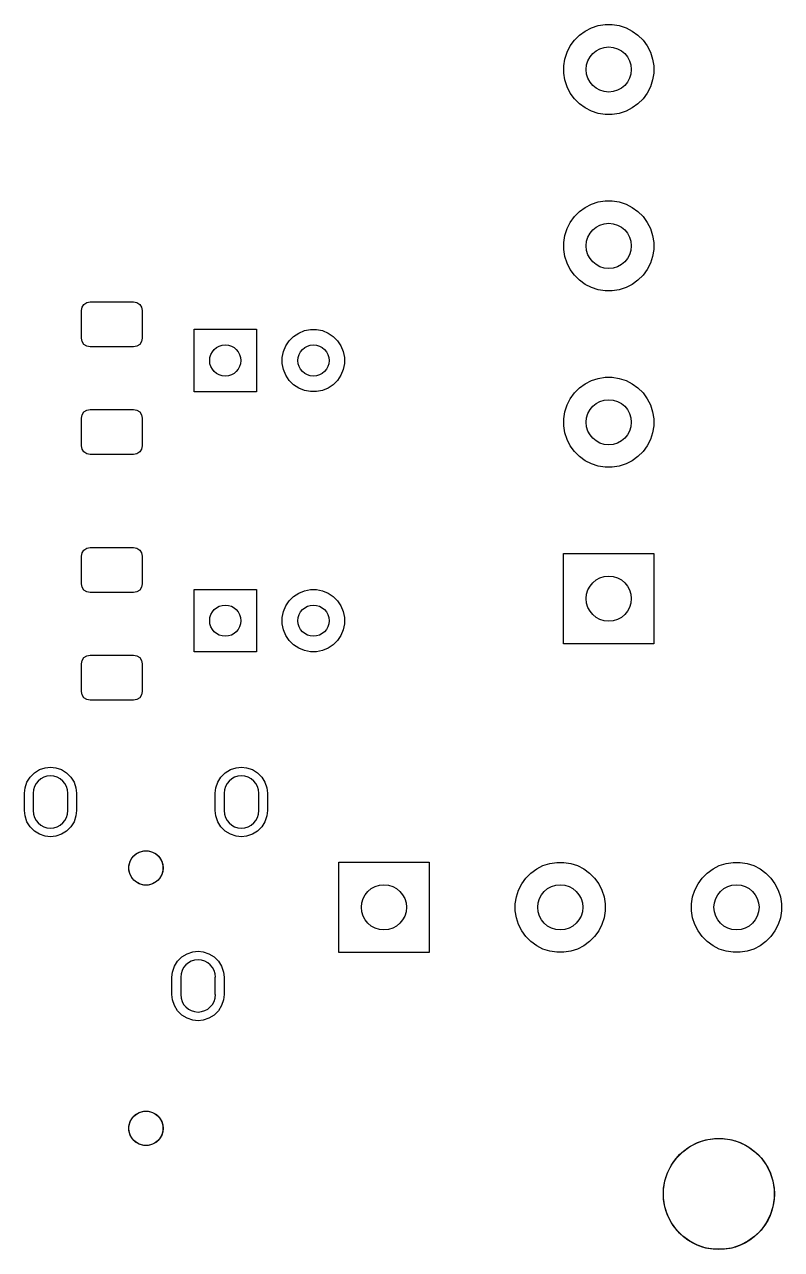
# Model space of a CAD drawing. Extents: x 2.33 to 6.14, y -4.79 to -1.74.
# Drawn here: x 5.277 to 6.136, y -4.733 to -3.344 of the extents above; entities that cross this region are included whole.
import ezdxf

# ---------------------------------------------------------------- set-up
doc = ezdxf.new("R2010")
doc.units = 0
doc.header["$MEASUREMENT"] = 0
doc.layers.add('BLACK', color=7, linetype='CONTINUOUS')
doc.layers.add('WHITE', color=7, linetype='CONTINUOUS')

msp = doc.modelspace()

# ---------------------------------------------------------------- linework, layer by layer
at = {"layer": 'BLACK', "linetype": 'CONTINUOUS'}
for p, q in [((5.9204, -3.3477), (5.9281, -3.3452)), ((5.9281, -3.3452), (5.936, -3.344)), ((5.936, -3.344), (5.944, -3.344)), ((5.944, -3.344), (5.9519, -3.3452)), ((5.9519, -3.3452), (5.9596, -3.3477)), ((5.9011, -3.3618), (5.9068, -3.3561)), ((5.9068, -3.3561), (5.9133, -3.3514)), ((5.9133, -3.3514), (5.9204, -3.3477)), ((5.9596, -3.3477), (5.9667, -3.3514)), ((5.9667, -3.3514), (5.9732, -3.3561)), ((5.9732, -3.3561), (5.9789, -3.3618)), ((5.8927, -3.3754), (5.8964, -3.3683)), ((5.8964, -3.3683), (5.9011, -3.3618)), ((5.9789, -3.3618), (5.9836, -3.3683)), ((5.9836, -3.3683), (5.9873, -3.3754)), ((5.889, -3.391), (5.8902, -3.3831)), ((5.8902, -3.3831), (5.8927, -3.3754)), ((5.9873, -3.3754), (5.9898, -3.3831)), ((5.9898, -3.3831), (5.991, -3.391)), ((5.889, -3.399), (5.889, -3.391)), ((5.8902, -3.4069), (5.889, -3.399)), ((5.991, -3.399), (5.9898, -3.4069)), ((5.991, -3.391), (5.991, -3.399)), ((5.8927, -3.4146), (5.8902, -3.4069)), ((5.8964, -3.4217), (5.8927, -3.4146)), ((5.9873, -3.4146), (5.9836, -3.4217)), ((5.9898, -3.4069), (5.9873, -3.4146)), ((5.9011, -3.4282), (5.8964, -3.4217)), ((5.9068, -3.4339), (5.9011, -3.4282)), ((5.9789, -3.4282), (5.9732, -3.4339)), ((5.9836, -3.4217), (5.9789, -3.4282)), ((5.9133, -3.4386), (5.9068, -3.4339)), ((5.9204, -3.4423), (5.9133, -3.4386)), ((5.9281, -3.4448), (5.9204, -3.4423)), ((5.9596, -3.4423), (5.9519, -3.4448)), ((5.9667, -3.4386), (5.9596, -3.4423)), ((5.9732, -3.4339), (5.9667, -3.4386)), ((5.936, -3.446), (5.9281, -3.4448)), ((5.944, -3.446), (5.936, -3.446)), ((5.9519, -3.4448), (5.944, -3.446)), ((5.9068, -3.5561), (5.9133, -3.5514)), ((5.9133, -3.5514), (5.9204, -3.5477)), ((5.9204, -3.5477), (5.9281, -3.5452)), ((5.9281, -3.5452), (5.936, -3.544)), ((5.936, -3.544), (5.944, -3.544)), ((5.944, -3.544), (5.9519, -3.5452)), ((5.9519, -3.5452), (5.9596, -3.5477)), ((5.9596, -3.5477), (5.9667, -3.5514)), ((5.9667, -3.5514), (5.9732, -3.5561)), ((5.8927, -3.5754), (5.8964, -3.5683)), ((5.8964, -3.5683), (5.9011, -3.5618)), ((5.9011, -3.5618), (5.9068, -3.5561)), ((5.9732, -3.5561), (5.9789, -3.5618)), ((5.9789, -3.5618), (5.9836, -3.5683)), ((5.9836, -3.5683), (5.9873, -3.5754)), ((5.889, -3.591), (5.8902, -3.5831)), ((5.8902, -3.5831), (5.8927, -3.5754)), ((5.9873, -3.5754), (5.9898, -3.5831)), ((5.9898, -3.5831), (5.991, -3.591)), ((5.889, -3.599), (5.889, -3.591)), ((5.991, -3.591), (5.991, -3.599)), ((5.8902, -3.6069), (5.889, -3.599)), ((5.8927, -3.6146), (5.8902, -3.6069)), ((5.9898, -3.6069), (5.9873, -3.6146)), ((5.991, -3.599), (5.9898, -3.6069)), ((5.8964, -3.6217), (5.8927, -3.6146)), ((5.9011, -3.6282), (5.8964, -3.6217)), ((5.9836, -3.6217), (5.9789, -3.6282)), ((5.9873, -3.6146), (5.9836, -3.6217)), ((5.9068, -3.6339), (5.9011, -3.6282)), ((5.9133, -3.6386), (5.9068, -3.6339)), ((5.9204, -3.6423), (5.9133, -3.6386)), ((5.9667, -3.6386), (5.9596, -3.6423)), ((5.9732, -3.6339), (5.9667, -3.6386)), ((5.9789, -3.6282), (5.9732, -3.6339)), ((5.9281, -3.6448), (5.9204, -3.6423)), ((5.936, -3.646), (5.9281, -3.6448)), ((5.944, -3.646), (5.936, -3.646)), ((5.9519, -3.6448), (5.944, -3.646)), ((5.9596, -3.6423), (5.9519, -3.6448)), ((5.3418, -3.6682), (5.3426, -3.6645)), ((5.3426, -3.6645), (5.3447, -3.6613)), ((5.3447, -3.6613), (5.3479, -3.6591)), ((5.3479, -3.6591), (5.3517, -3.6584)), ((5.3517, -3.6584), (5.4009, -3.6584)), ((5.4009, -3.6584), (5.4047, -3.6591)), ((5.4047, -3.6591), (5.4079, -3.6613)), ((5.4079, -3.6613), (5.41, -3.6645)), ((5.41, -3.6645), (5.4107, -3.6682)), ((5.3418, -3.6997), (5.3418, -3.6682)), ((5.4107, -3.6682), (5.4107, -3.6997)), ((5.4696, -3.7604), (5.4696, -3.6896)), ((5.4696, -3.6896), (5.5404, -3.6896)), ((5.5404, -3.6896), (5.5404, -3.7604)), ((5.5825, -3.6976), (5.5883, -3.6938)), ((5.5883, -3.6938), (5.5947, -3.6911)), ((5.5947, -3.6911), (5.6015, -3.6897)), ((5.6015, -3.6897), (5.6085, -3.6897)), ((5.6085, -3.6897), (5.6153, -3.6911)), ((5.6153, -3.6911), (5.6217, -3.6938)), ((5.6217, -3.6938), (5.6275, -3.6976)), ((5.3426, -3.7035), (5.3418, -3.6997)), ((5.3447, -3.7067), (5.3426, -3.7035)), ((5.3479, -3.7088), (5.3447, -3.7067)), ((5.4079, -3.7067), (5.4047, -3.7088)), ((5.41, -3.7035), (5.4079, -3.7067)), ((5.4107, -3.6997), (5.41, -3.7035)), ((5.5711, -3.7147), (5.5738, -3.7083)), ((5.5738, -3.7083), (5.5776, -3.7025)), ((5.5776, -3.7025), (5.5825, -3.6976)), ((5.6275, -3.6976), (5.6324, -3.7025)), ((5.6324, -3.7025), (5.6362, -3.7083)), ((5.6362, -3.7083), (5.6389, -3.7147)), ((5.3517, -3.7096), (5.3479, -3.7088)), ((5.4009, -3.7096), (5.3517, -3.7096)), ((5.4047, -3.7088), (5.4009, -3.7096)), ((5.5697, -3.7215), (5.5711, -3.7147)), ((5.5697, -3.7285), (5.5697, -3.7215)), ((5.6389, -3.7147), (5.6403, -3.7215)), ((5.6403, -3.7215), (5.6403, -3.7285)), ((5.5711, -3.7353), (5.5697, -3.7285)), ((5.5738, -3.7417), (5.5711, -3.7353)), ((5.6389, -3.7353), (5.6362, -3.7417)), ((5.6403, -3.7285), (5.6389, -3.7353)), ((5.5776, -3.7475), (5.5738, -3.7417)), ((5.5825, -3.7524), (5.5776, -3.7475)), ((5.6324, -3.7475), (5.6275, -3.7524)), ((5.6362, -3.7417), (5.6324, -3.7475)), ((5.9133, -3.7514), (5.9204, -3.7477)), ((5.9204, -3.7477), (5.9281, -3.7452)), ((5.9281, -3.7452), (5.936, -3.744)), ((5.936, -3.744), (5.944, -3.744)), ((5.944, -3.744), (5.9519, -3.7452)), ((5.9519, -3.7452), (5.9596, -3.7477)), ((5.9596, -3.7477), (5.9667, -3.7514)), ((5.5404, -3.7604), (5.4696, -3.7604)), ((5.5883, -3.7562), (5.5825, -3.7524)), ((5.5947, -3.7589), (5.5883, -3.7562)), ((5.6015, -3.7603), (5.5947, -3.7589)), ((5.6085, -3.7603), (5.6015, -3.7603)), ((5.6153, -3.7589), (5.6085, -3.7603)), ((5.6217, -3.7562), (5.6153, -3.7589)), ((5.6275, -3.7524), (5.6217, -3.7562)), ((5.8964, -3.7683), (5.9011, -3.7618)), ((5.9011, -3.7618), (5.9068, -3.7561)), ((5.9068, -3.7561), (5.9133, -3.7514)), ((5.9667, -3.7514), (5.9732, -3.7561)), ((5.9732, -3.7561), (5.9789, -3.7618)), ((5.9789, -3.7618), (5.9836, -3.7683)), ((5.8902, -3.7831), (5.8927, -3.7754)), ((5.8927, -3.7754), (5.8964, -3.7683)), ((5.9836, -3.7683), (5.9873, -3.7754)), ((5.9873, -3.7754), (5.9898, -3.7831)), ((5.3418, -3.7903), (5.3426, -3.7865)), ((5.3418, -3.8218), (5.3418, -3.7903)), ((5.3426, -3.7865), (5.3447, -3.7833)), ((5.3447, -3.7833), (5.3479, -3.7812)), ((5.3479, -3.7812), (5.3517, -3.7804)), ((5.3517, -3.7804), (5.4009, -3.7804)), ((5.4009, -3.7804), (5.4047, -3.7812)), ((5.4047, -3.7812), (5.4079, -3.7833)), ((5.4079, -3.7833), (5.41, -3.7865)), ((5.41, -3.7865), (5.4107, -3.7903)), ((5.4107, -3.7903), (5.4107, -3.8218)), ((5.889, -3.791), (5.8902, -3.7831)), ((5.889, -3.799), (5.889, -3.791)), ((5.9898, -3.7831), (5.991, -3.791)), ((5.991, -3.791), (5.991, -3.799)), ((5.8902, -3.8069), (5.889, -3.799)), ((5.991, -3.799), (5.9898, -3.8069)), ((5.8927, -3.8146), (5.8902, -3.8069)), ((5.8964, -3.8217), (5.8927, -3.8146)), ((5.9873, -3.8146), (5.9836, -3.8217)), ((5.9898, -3.8069), (5.9873, -3.8146)), ((5.3426, -3.8255), (5.3418, -3.8218)), ((5.3447, -3.8287), (5.3426, -3.8255)), ((5.3479, -3.8309), (5.3447, -3.8287)), ((5.3517, -3.8316), (5.3479, -3.8309)), ((5.4009, -3.8316), (5.3517, -3.8316)), ((5.4047, -3.8309), (5.4009, -3.8316)), ((5.4079, -3.8287), (5.4047, -3.8309)), ((5.41, -3.8255), (5.4079, -3.8287)), ((5.4107, -3.8218), (5.41, -3.8255)), ((5.9011, -3.8282), (5.8964, -3.8217)), ((5.9068, -3.8339), (5.9011, -3.8282)), ((5.9789, -3.8282), (5.9732, -3.8339)), ((5.9836, -3.8217), (5.9789, -3.8282)), ((5.9133, -3.8386), (5.9068, -3.8339)), ((5.9204, -3.8423), (5.9133, -3.8386)), ((5.9281, -3.8448), (5.9204, -3.8423)), ((5.936, -3.846), (5.9281, -3.8448)), ((5.944, -3.846), (5.936, -3.846)), ((5.9519, -3.8448), (5.944, -3.846)), ((5.9596, -3.8423), (5.9519, -3.8448)), ((5.9667, -3.8386), (5.9596, -3.8423)), ((5.9732, -3.8339), (5.9667, -3.8386)), ((5.3418, -3.9468), (5.3426, -3.9431)), ((5.3426, -3.9431), (5.3447, -3.9399)), ((5.3447, -3.9399), (5.3479, -3.9377)), ((5.3479, -3.9377), (5.3517, -3.937)), ((5.3517, -3.937), (5.4009, -3.937)), ((5.4009, -3.937), (5.4047, -3.9377)), ((5.4047, -3.9377), (5.4079, -3.9399)), ((5.4079, -3.9399), (5.41, -3.9431)), ((5.41, -3.9431), (5.4107, -3.9468)), ((5.8888, -4.0462), (5.8888, -3.9438)), ((5.8888, -3.9438), (5.9912, -3.9438)), ((5.9912, -3.9438), (5.9912, -4.0462)), ((5.3418, -3.9783), (5.3418, -3.9468)), ((5.4107, -3.9468), (5.4107, -3.9783)), ((5.3426, -3.9821), (5.3418, -3.9783)), ((5.3447, -3.9853), (5.3426, -3.9821)), ((5.3479, -3.9874), (5.3447, -3.9853)), ((5.4079, -3.9853), (5.4047, -3.9874)), ((5.41, -3.9821), (5.4079, -3.9853)), ((5.4107, -3.9783), (5.41, -3.9821)), ((5.4696, -4.0554), (5.4696, -3.9846)), ((5.4696, -3.9846), (5.5404, -3.9846)), ((5.5404, -3.9846), (5.5404, -4.0554)), ((5.5883, -3.9888), (5.5947, -3.9861)), ((5.5947, -3.9861), (5.6015, -3.9847)), ((5.6015, -3.9847), (5.6085, -3.9847)), ((5.6085, -3.9847), (5.6153, -3.9861)), ((5.6153, -3.9861), (5.6217, -3.9888)), ((5.3517, -3.9882), (5.3479, -3.9874)), ((5.4009, -3.9882), (5.3517, -3.9882)), ((5.4047, -3.9874), (5.4009, -3.9882)), ((5.5738, -4.0033), (5.5776, -3.9975)), ((5.5776, -3.9975), (5.5825, -3.9926)), ((5.5825, -3.9926), (5.5883, -3.9888)), ((5.6217, -3.9888), (5.6275, -3.9926)), ((5.6275, -3.9926), (5.6324, -3.9975)), ((5.6324, -3.9975), (5.6362, -4.0033)), ((5.5697, -4.0165), (5.5711, -4.0097)), ((5.5711, -4.0097), (5.5738, -4.0033)), ((5.6362, -4.0033), (5.6389, -4.0097)), ((5.6389, -4.0097), (5.6403, -4.0165)), ((5.5697, -4.0235), (5.5697, -4.0165)), ((5.5711, -4.0303), (5.5697, -4.0235)), ((5.6403, -4.0235), (5.6389, -4.0303)), ((5.6403, -4.0165), (5.6403, -4.0235)), ((5.5738, -4.0367), (5.5711, -4.0303)), ((5.5776, -4.0425), (5.5738, -4.0367)), ((5.6362, -4.0367), (5.6324, -4.0425)), ((5.6389, -4.0303), (5.6362, -4.0367)), ((5.5404, -4.0554), (5.4696, -4.0554)), ((5.5825, -4.0474), (5.5776, -4.0425)), ((5.5883, -4.0512), (5.5825, -4.0474)), ((5.5947, -4.0539), (5.5883, -4.0512)), ((5.6015, -4.0553), (5.5947, -4.0539)), ((5.6085, -4.0553), (5.6015, -4.0553)), ((5.6153, -4.0539), (5.6085, -4.0553)), ((5.6217, -4.0512), (5.6153, -4.0539)), ((5.6275, -4.0474), (5.6217, -4.0512)), ((5.6324, -4.0425), (5.6275, -4.0474)), ((5.9912, -4.0462), (5.8888, -4.0462)), ((5.3418, -4.0689), (5.3426, -4.0651)), ((5.3418, -4.1004), (5.3418, -4.0689)), ((5.3426, -4.0651), (5.3447, -4.0619)), ((5.3447, -4.0619), (5.3479, -4.0598)), ((5.3479, -4.0598), (5.3517, -4.059)), ((5.3517, -4.059), (5.4009, -4.059)), ((5.4009, -4.059), (5.4047, -4.0598)), ((5.4047, -4.0598), (5.4079, -4.0619)), ((5.4079, -4.0619), (5.41, -4.0651)), ((5.41, -4.0651), (5.4107, -4.0689)), ((5.4107, -4.0689), (5.4107, -4.1004)), ((5.3426, -4.1041), (5.3418, -4.1004)), ((5.3447, -4.1073), (5.3426, -4.1041)), ((5.3479, -4.1095), (5.3447, -4.1073)), ((5.3517, -4.1102), (5.3479, -4.1095)), ((5.4009, -4.1102), (5.3517, -4.1102)), ((5.4047, -4.1095), (5.4009, -4.1102)), ((5.4079, -4.1073), (5.4047, -4.1095)), ((5.41, -4.1041), (5.4079, -4.1073)), ((5.4107, -4.1004), (5.41, -4.1041)), ((5.2836, -4.1974), (5.2884, -4.1925)), ((5.2884, -4.1925), (5.2943, -4.1889)), ((5.2943, -4.1889), (5.3008, -4.1868)), ((5.3008, -4.1868), (5.3067, -4.1862)), ((5.3067, -4.1862), (5.3127, -4.1868)), ((5.3127, -4.1868), (5.3192, -4.1889)), ((5.3192, -4.1889), (5.325, -4.1925)), ((5.325, -4.1925), (5.3299, -4.1974)), ((5.5001, -4.1974), (5.505, -4.1925)), ((5.505, -4.1925), (5.5108, -4.1889)), ((5.5108, -4.1889), (5.5173, -4.1868)), ((5.5173, -4.1868), (5.5233, -4.1862)), ((5.5233, -4.1862), (5.5292, -4.1868)), ((5.5292, -4.1868), (5.5357, -4.1889)), ((5.5357, -4.1889), (5.5416, -4.1925)), ((5.5416, -4.1925), (5.5464, -4.1974)), ((5.2778, -4.2097), (5.28, -4.2032)), ((5.28, -4.2032), (5.2836, -4.1974)), ((5.3299, -4.1974), (5.3335, -4.2032)), ((5.3335, -4.2032), (5.3356, -4.2097)), ((5.4943, -4.2097), (5.4965, -4.2032)), ((5.4965, -4.2032), (5.5001, -4.1974)), ((5.5464, -4.1974), (5.55, -4.2032)), ((5.55, -4.2032), (5.5522, -4.2097)), ((5.2772, -4.2157), (5.2778, -4.2097)), ((5.2772, -4.2354), (5.2772, -4.2157)), ((5.3356, -4.2097), (5.3363, -4.2157)), ((5.3363, -4.2157), (5.3363, -4.2354)), ((5.4937, -4.2157), (5.4943, -4.2097)), ((5.4937, -4.2354), (5.4937, -4.2157)), ((5.5522, -4.2097), (5.5528, -4.2157)), ((5.5528, -4.2157), (5.5528, -4.2354)), ((5.2778, -4.2413), (5.2772, -4.2354)), ((5.3363, -4.2354), (5.3356, -4.2413)), ((5.4943, -4.2413), (5.4937, -4.2354)), ((5.5528, -4.2354), (5.5522, -4.2413)), ((5.28, -4.2479), (5.2778, -4.2413)), ((5.2836, -4.2537), (5.28, -4.2479)), ((5.3335, -4.2479), (5.3299, -4.2537)), ((5.3356, -4.2413), (5.3335, -4.2479)), ((5.4965, -4.2479), (5.4943, -4.2413)), ((5.5001, -4.2537), (5.4965, -4.2479)), ((5.55, -4.2479), (5.5464, -4.2537)), ((5.5522, -4.2413), (5.55, -4.2479)), ((5.2884, -4.2585), (5.2836, -4.2537)), ((5.2943, -4.2621), (5.2884, -4.2585)), ((5.3008, -4.2643), (5.2943, -4.2621)), ((5.3192, -4.2621), (5.3127, -4.2643)), ((5.325, -4.2585), (5.3192, -4.2621)), ((5.3299, -4.2537), (5.325, -4.2585)), ((5.505, -4.2585), (5.5001, -4.2537)), ((5.5108, -4.2621), (5.505, -4.2585)), ((5.5173, -4.2643), (5.5108, -4.2621)), ((5.5357, -4.2621), (5.5292, -4.2643)), ((5.5416, -4.2585), (5.5357, -4.2621)), ((5.5464, -4.2537), (5.5416, -4.2585)), ((5.3067, -4.2649), (5.3008, -4.2643)), ((5.3127, -4.2643), (5.3067, -4.2649)), ((5.5233, -4.2649), (5.5173, -4.2643)), ((5.5292, -4.2643), (5.5233, -4.2649)), ((5.397, -4.2929), (5.3995, -4.2885)), ((5.3995, -4.2885), (5.4031, -4.2849)), ((5.4031, -4.2849), (5.4075, -4.2823)), ((5.4075, -4.2823), (5.4125, -4.281)), ((5.4125, -4.281), (5.4175, -4.281)), ((5.4175, -4.281), (5.4225, -4.2823)), ((5.4225, -4.2823), (5.4269, -4.2849)), ((5.4269, -4.2849), (5.4305, -4.2885)), ((5.4305, -4.2885), (5.433, -4.2929)), ((5.3957, -4.2978), (5.397, -4.2929)), ((5.3957, -4.3029), (5.3957, -4.2978)), ((5.397, -4.3078), (5.3957, -4.3029)), ((5.433, -4.2929), (5.4343, -4.2978)), ((5.4343, -4.3029), (5.433, -4.3078)), ((5.4343, -4.2978), (5.4343, -4.3029)), ((5.6338, -4.3962), (5.6338, -4.2938)), ((5.6338, -4.2938), (5.7362, -4.2938)), ((5.7362, -4.2938), (5.7362, -4.3962)), ((5.8518, -4.3061), (5.8583, -4.3014)), ((5.8583, -4.3014), (5.8654, -4.2977)), ((5.8654, -4.2977), (5.8731, -4.2952)), ((5.8731, -4.2952), (5.881, -4.294)), ((5.881, -4.294), (5.889, -4.294)), ((5.889, -4.294), (5.8969, -4.2952)), ((5.8969, -4.2952), (5.9046, -4.2977)), ((5.9046, -4.2977), (5.9117, -4.3014)), ((5.9117, -4.3014), (5.9182, -4.3061)), ((6.0518, -4.3061), (6.0583, -4.3014)), ((6.0583, -4.3014), (6.0654, -4.2977)), ((6.0654, -4.2977), (6.0731, -4.2952)), ((6.0731, -4.2952), (6.081, -4.294)), ((6.081, -4.294), (6.089, -4.294)), ((6.089, -4.294), (6.0969, -4.2952)), ((6.0969, -4.2952), (6.1046, -4.2977)), ((6.1046, -4.2977), (6.1117, -4.3014)), ((6.1117, -4.3014), (6.1182, -4.3061)), ((5.3995, -4.3122), (5.397, -4.3078)), ((5.4031, -4.3158), (5.3995, -4.3122)), ((5.4075, -4.3183), (5.4031, -4.3158)), ((5.4125, -4.3197), (5.4075, -4.3183)), ((5.4175, -4.3197), (5.4125, -4.3197)), ((5.4225, -4.3183), (5.4175, -4.3197)), ((5.4269, -4.3158), (5.4225, -4.3183)), ((5.4305, -4.3122), (5.4269, -4.3158)), ((5.433, -4.3078), (5.4305, -4.3122)), ((5.8377, -4.3254), (5.8414, -4.3183)), ((5.8414, -4.3183), (5.8461, -4.3118)), ((5.8461, -4.3118), (5.8518, -4.3061)), ((5.9182, -4.3061), (5.9239, -4.3118)), ((5.9239, -4.3118), (5.9286, -4.3183)), ((5.9286, -4.3183), (5.9323, -4.3254)), ((6.0377, -4.3254), (6.0414, -4.3183)), ((6.0414, -4.3183), (6.0461, -4.3118)), ((6.0461, -4.3118), (6.0518, -4.3061)), ((6.1182, -4.3061), (6.1239, -4.3118)), ((6.1239, -4.3118), (6.1286, -4.3183)), ((6.1286, -4.3183), (6.1323, -4.3254)), ((5.834, -4.341), (5.8352, -4.3331)), ((5.8352, -4.3331), (5.8377, -4.3254)), ((5.9323, -4.3254), (5.9348, -4.3331)), ((5.9348, -4.3331), (5.936, -4.341)), ((6.034, -4.341), (6.0352, -4.3331)), ((6.0352, -4.3331), (6.0377, -4.3254)), ((6.1323, -4.3254), (6.1348, -4.3331)), ((6.1348, -4.3331), (6.136, -4.341)), ((5.834, -4.349), (5.834, -4.341)), ((5.936, -4.341), (5.936, -4.349)), ((6.034, -4.349), (6.034, -4.341)), ((6.136, -4.341), (6.136, -4.349)), ((5.8352, -4.3569), (5.834, -4.349)), ((5.8377, -4.3646), (5.8352, -4.3569)), ((5.9348, -4.3569), (5.9323, -4.3646)), ((5.936, -4.349), (5.9348, -4.3569)), ((6.0352, -4.3569), (6.034, -4.349)), ((6.0377, -4.3646), (6.0352, -4.3569)), ((6.1348, -4.3569), (6.1323, -4.3646)), ((6.136, -4.349), (6.1348, -4.3569)), ((5.8414, -4.3717), (5.8377, -4.3646)), ((5.8461, -4.3782), (5.8414, -4.3717)), ((5.9286, -4.3717), (5.9239, -4.3782)), ((5.9323, -4.3646), (5.9286, -4.3717)), ((6.0414, -4.3717), (6.0377, -4.3646)), ((6.0461, -4.3782), (6.0414, -4.3717)), ((6.1286, -4.3717), (6.1239, -4.3782)), ((6.1323, -4.3646), (6.1286, -4.3717)), ((5.8518, -4.3839), (5.8461, -4.3782)), ((5.8583, -4.3886), (5.8518, -4.3839)), ((5.8654, -4.3923), (5.8583, -4.3886)), ((5.9117, -4.3886), (5.9046, -4.3923)), ((5.9182, -4.3839), (5.9117, -4.3886)), ((5.9239, -4.3782), (5.9182, -4.3839)), ((6.0518, -4.3839), (6.0461, -4.3782)), ((6.0583, -4.3886), (6.0518, -4.3839)), ((6.0654, -4.3923), (6.0583, -4.3886)), ((6.1117, -4.3886), (6.1046, -4.3923)), ((6.1182, -4.3839), (6.1117, -4.3886)), ((6.1239, -4.3782), (6.1182, -4.3839)), ((5.4509, -4.406), (5.4557, -4.4012)), ((5.4557, -4.4012), (5.4616, -4.3976)), ((5.4616, -4.3976), (5.4681, -4.3954)), ((5.4681, -4.3954), (5.4741, -4.3948)), ((5.4741, -4.3948), (5.48, -4.3954)), ((5.48, -4.3954), (5.4865, -4.3976)), ((5.4865, -4.3976), (5.4924, -4.4012)), ((5.4924, -4.4012), (5.4972, -4.406)), ((5.7362, -4.3962), (5.6338, -4.3962)), ((5.8731, -4.3948), (5.8654, -4.3923)), ((5.881, -4.396), (5.8731, -4.3948)), ((5.889, -4.396), (5.881, -4.396)), ((5.8969, -4.3948), (5.889, -4.396)), ((5.9046, -4.3923), (5.8969, -4.3948)), ((6.0731, -4.3948), (6.0654, -4.3923)), ((6.081, -4.396), (6.0731, -4.3948)), ((6.089, -4.396), (6.081, -4.396)), ((6.0969, -4.3948), (6.089, -4.396)), ((6.1046, -4.3923), (6.0969, -4.3948)), ((5.4451, -4.4184), (5.4473, -4.4119)), ((5.4473, -4.4119), (5.4509, -4.406)), ((5.4972, -4.406), (5.5008, -4.4119)), ((5.5008, -4.4119), (5.503, -4.4184)), ((5.4445, -4.4243), (5.4451, -4.4184)), ((5.4445, -4.444), (5.4445, -4.4243)), ((5.503, -4.4184), (5.5036, -4.4243)), ((5.5036, -4.4243), (5.5036, -4.444)), ((5.4451, -4.45), (5.4445, -4.444)), ((5.5036, -4.444), (5.503, -4.45)), ((5.4473, -4.4565), (5.4451, -4.45)), ((5.4509, -4.4623), (5.4473, -4.4565)), ((5.5008, -4.4565), (5.4972, -4.4623)), ((5.503, -4.45), (5.5008, -4.4565)), ((5.4557, -4.4672), (5.4509, -4.4623)), ((5.4616, -4.4708), (5.4557, -4.4672)), ((5.4681, -4.473), (5.4616, -4.4708)), ((5.4865, -4.4708), (5.48, -4.473)), ((5.4924, -4.4672), (5.4865, -4.4708)), ((5.4972, -4.4623), (5.4924, -4.4672)), ((5.4741, -4.4736), (5.4681, -4.473)), ((5.48, -4.473), (5.4741, -4.4736)), ((5.397, -4.5881), (5.3995, -4.5837)), ((5.3995, -4.5837), (5.4031, -4.5801)), ((5.4031, -4.5801), (5.4075, -4.5776)), ((5.4075, -4.5776), (5.4125, -4.5763)), ((5.4125, -4.5763), (5.4175, -4.5763)), ((5.4175, -4.5763), (5.4225, -4.5776)), ((5.4225, -4.5776), (5.4269, -4.5801)), ((5.4269, -4.5801), (5.4305, -4.5837)), ((5.4305, -4.5837), (5.433, -4.5881)), ((5.3957, -4.5931), (5.397, -4.5881)), ((5.3957, -4.5982), (5.3957, -4.5931)), ((5.433, -4.5881), (5.4343, -4.5931)), ((5.4343, -4.5931), (5.4343, -4.5982)), ((5.397, -4.6031), (5.3957, -4.5982)), ((5.3995, -4.6075), (5.397, -4.6031)), ((5.4031, -4.6111), (5.3995, -4.6075)), ((5.4075, -4.6136), (5.4031, -4.6111)), ((5.4269, -4.6111), (5.4225, -4.6136)), ((5.4305, -4.6075), (5.4269, -4.6111)), ((5.433, -4.6031), (5.4305, -4.6075)), ((5.4343, -4.5982), (5.433, -4.6031)), ((6.0409, -4.6118), (6.0503, -4.6087)), ((6.0503, -4.6087), (6.0601, -4.6072)), ((6.0601, -4.6072), (6.0699, -4.6072)), ((6.0699, -4.6072), (6.0797, -4.6087)), ((6.0797, -4.6087), (6.0891, -4.6118)), ((5.4125, -4.6149), (5.4075, -4.6136)), ((5.4175, -4.6149), (5.4125, -4.6149)), ((5.4225, -4.6136), (5.4175, -4.6149)), ((6.0171, -4.6291), (6.0241, -4.6221)), ((6.0241, -4.6221), (6.0321, -4.6163)), ((6.0321, -4.6163), (6.0409, -4.6118)), ((6.0891, -4.6118), (6.0979, -4.6163)), ((6.0979, -4.6163), (6.1059, -4.6221)), ((6.1059, -4.6221), (6.1129, -4.6291)), ((6.0068, -4.6459), (6.0113, -4.6371)), ((6.0113, -4.6371), (6.0171, -4.6291)), ((6.1129, -4.6291), (6.1187, -4.6371)), ((6.1187, -4.6371), (6.1232, -4.6459)), ((6.0037, -4.6553), (6.0068, -4.6459)), ((6.1232, -4.6459), (6.1263, -4.6553)), ((6.0022, -4.6651), (6.0037, -4.6553)), ((6.0022, -4.6749), (6.0022, -4.6651)), ((6.1263, -4.6553), (6.1278, -4.6651)), ((6.1278, -4.6651), (6.1278, -4.6749)), ((6.0037, -4.6847), (6.0022, -4.6749)), ((6.1278, -4.6749), (6.1263, -4.6847)), ((6.0068, -4.6941), (6.0037, -4.6847)), ((6.0113, -4.7029), (6.0068, -4.6941)), ((6.1232, -4.6941), (6.1187, -4.7029)), ((6.1263, -4.6847), (6.1232, -4.6941)), ((6.0171, -4.7109), (6.0113, -4.7029)), ((6.1187, -4.7029), (6.1129, -4.7109)), ((6.0241, -4.7179), (6.0171, -4.7109)), ((6.0321, -4.7237), (6.0241, -4.7179)), ((6.1059, -4.7179), (6.0979, -4.7237)), ((6.1129, -4.7109), (6.1059, -4.7179)), ((6.0409, -4.7282), (6.0321, -4.7237)), ((6.0503, -4.7313), (6.0409, -4.7282)), ((6.0601, -4.7328), (6.0503, -4.7313)), ((6.0699, -4.7328), (6.0601, -4.7328)), ((6.0797, -4.7313), (6.0699, -4.7328)), ((6.0891, -4.7282), (6.0797, -4.7313)), ((6.0979, -4.7237), (6.0891, -4.7282))]:
    msp.add_line(p, q, dxfattribs=at)
at = {"layer": 'WHITE', "linetype": 'CONTINUOUS'}
for p, q in [((5.287, -4.2157), (5.287, -4.2354)), ((5.3264, -4.2354), (5.3264, -4.2157)), ((5.5036, -4.2157), (5.5036, -4.2354)), ((5.543, -4.2354), (5.543, -4.2157)), ((5.4544, -4.4243), (5.4544, -4.444)), ((5.4937, -4.444), (5.4937, -4.4243))]:
    msp.add_line(p, q, dxfattribs=at)
at = {"layer": 'WHITE'}
for centre, radius in [((5.94, -3.395), 0.0256), ((5.94, -3.595), 0.0256), ((5.505, -3.725), 0.0177), ((5.605, -3.725), 0.0177), ((5.94, -3.795), 0.0256), ((5.94, -3.995), 0.0256), ((5.505, -4.02), 0.0177), ((5.605, -4.02), 0.0177), ((5.415, -4.3003), 0.0195), ((5.685, -4.345), 0.0256), ((5.885, -4.345), 0.0256), ((6.085, -4.345), 0.0256), ((5.415, -4.5956), 0.0195), ((6.065, -4.67), 0.063)]:
    msp.add_circle(centre, radius, dxfattribs=at)
for centre, start, end in [((5.3067, -4.2157), 360, 540), ((5.5233, -4.2157), 360, 540), ((5.3067, -4.2354), 180, 360), ((5.5233, -4.2354), 180, 360), ((5.4741, -4.4243), 360, 540), ((5.4741, -4.444), 180, 360)]:
    msp.add_arc(centre, 0.0197, start, end, dxfattribs=at)

doc.saveas('drawing.dxf')
